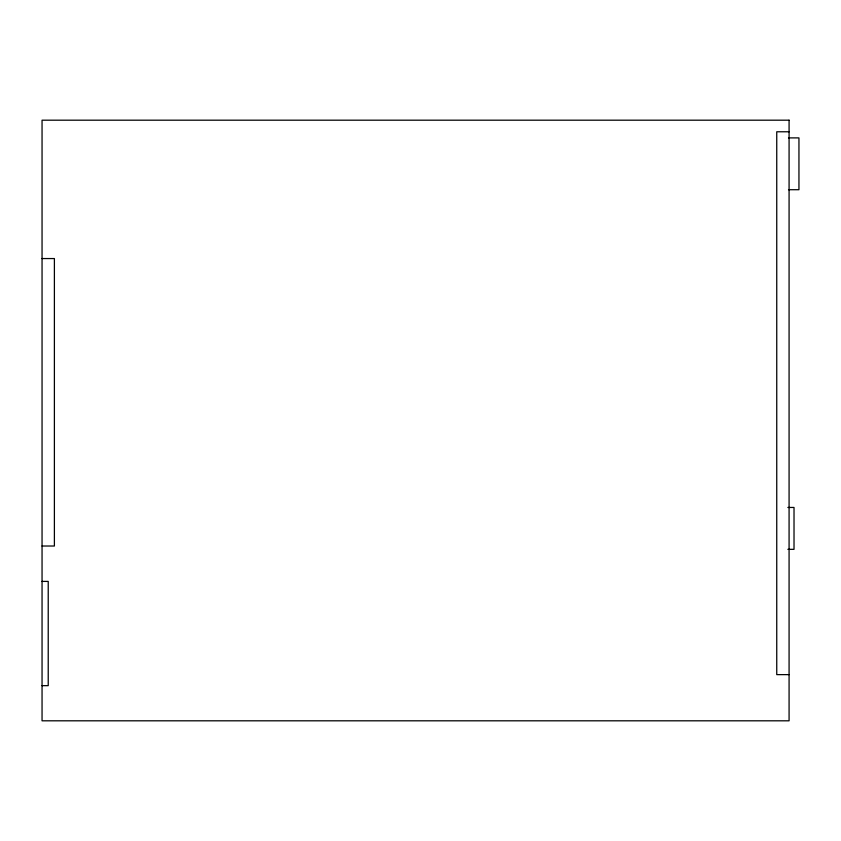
<?xml version="1.0" encoding="UTF-8"?>
<svg xmlns="http://www.w3.org/2000/svg" width="841" height="841" viewBox="0 0 841 841"><rect width="100%" height="100%" fill="white"/><g stroke="black" fill="none" stroke-linecap="round" stroke-linejoin="round"><path stroke-width="1.26" d="M789.079 131.774L776.748 131.774L776.748 674.629L789.079 674.629M788.501 137.892L798.95 137.892L798.95 189.709L788.501 189.709M42.05 258.555L54.392 258.555L54.392 546.019L42.05 546.019M787.849 507.459L794.02 507.459L794.02 549.341L787.849 549.341M42.05 581.404L48.221 581.404L48.221 685.657L42.05 685.657M789.079 120.189L42.05 120.189L42.05 720.811L789.079 720.811L789.079 120.189"/></g></svg>
